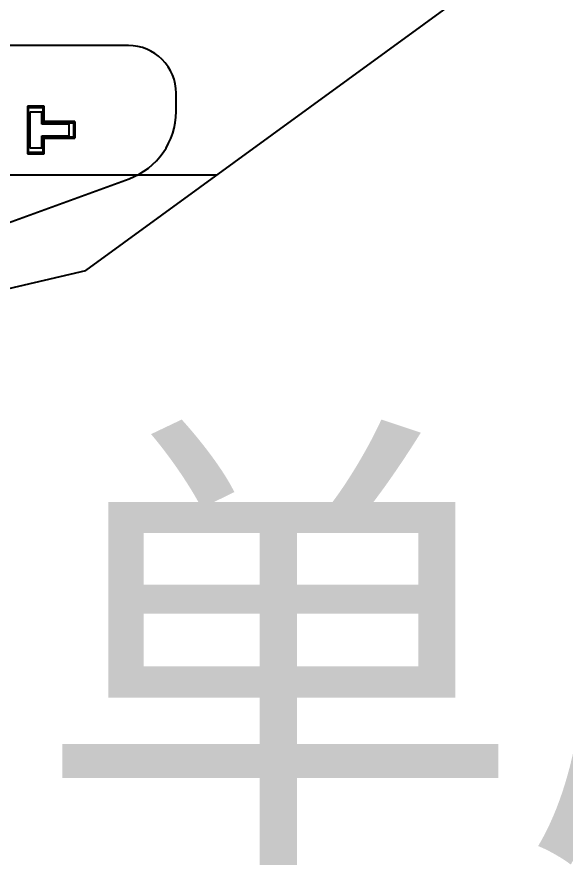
# Model space of a CAD drawing. Header units: millimetres. Extents: x 1387 to 2553, y -68 to 207.
# Drawn here: x 1865.36 to 1867.666, y 50.059 to 53.642 of the extents above; entities that cross this region are included whole.
import ezdxf

# ---------------------------------------------------------------- set-up
doc = ezdxf.new("R2010")
doc.units = ezdxf.units.MM
doc.layers.add('DIM', color=3, linetype='Continuous')
doc.layers.add('Panel', color=7, linetype='Continuous')

# ---------------------------------------------------------------- blocks, each defined once
blk = doc.blocks.new('DAFADF')
at = {"color": 30, "linetype": 'Continuous', "elevation": 2.6737}
for points in [[(1765.5756, 37.2755), (1755.1256, 37.2755)], [(1765.7756, 36.9977), (1765.7756, 37.0755)], [(1763.0196, 35.7845), (1765.5782, 36.7157)]]:
    blk.add_lwpolyline(points, dxfattribs=at)
for points in [[(1765.7756, 37.0755, 0.414214), (1765.5756, 37.2755)], [(1765.5782, 36.7157, 0.315299), (1765.7756, 36.9977)]]:
    blk.add_lwpolyline(points, format="xyb", dxfattribs=at)

msp = doc.modelspace()

# ---------------------------------------------------------------- linework, layer by layer
at = {"layer": 'Panel', "elevation": 2.6737}
for points in [[(1865.6491, 52.5778), (1870.3773, 56.0216)], [(1865.4035, 53.2678), (1865.4035, 53.0678)], [(1865.4735, 53.2678), (1865.4035, 53.2678)], [(1865.4085, 53.2628), (1865.4685, 53.2628)], [(1865.4085, 53.0728), (1865.4085, 53.2628)], [(1865.4685, 53.2628), (1865.4685, 53.1978)], [(1865.4735, 53.2028), (1865.4735, 53.2678)], [(1865.4135, 53.2428), (1865.4135, 53.0928)], [(1865.4635, 53.2428), (1865.4135, 53.2428)], [(1865.4635, 53.1928), (1865.4635, 53.2428)], [(1865.5785, 53.1928), (1865.4635, 53.1928)], [(1865.4685, 53.1978), (1865.6035, 53.1978)], [(1865.6035, 53.2028), (1865.4735, 53.2028)], [(1865.5785, 53.1428), (1865.5785, 53.1928)], [(1865.5985, 53.2028), (1865.6035, 53.2028)], [(1865.5985, 53.1328), (1865.5985, 53.2028)], [(1865.6035, 53.2028), (1865.6035, 53.1328)], [(1865.6035, 53.1978), (1865.6035, 53.2028)], [(1865.4635, 53.1428), (1865.5785, 53.1428)], [(1865.4635, 53.0928), (1865.4635, 53.1428)], [(1865.4685, 53.1378), (1865.4685, 53.0728)], [(1865.6035, 53.1378), (1865.4685, 53.1378)], [(1865.4735, 53.1328), (1865.6035, 53.1328)], [(1865.4735, 53.0678), (1865.4735, 53.1328)], [(1865.6035, 53.1328), (1865.5985, 53.1328)], [(1865.6035, 53.1328), (1865.6035, 53.1378)], [(1865.6035, 53.1328), (1865.6035, 53.1328)], [(1865.4135, 53.0928), (1865.4635, 53.0928)], [(1865.4635, 53.0928), (1865.4635, 53.0928)], [(1865.4035, 53.0678), (1865.4735, 53.0678)], [(1865.4685, 53.0728), (1865.4085, 53.0728)], [(1865.4735, 53.0678), (1865.4735, 53.0678)], [(1866.1983, 52.9778), (1854.9983, 52.9778)], [(1864.1983, 52.2378), (1865.6491, 52.5778)]]:
    msp.add_lwpolyline(points, dxfattribs=at)

# ---------------------------------------------------------------- block references
at = {"color": 7}
msp.add_blockref('DAFADF', (100.2527, 16.2473), dxfattribs=at)

# ---------------------------------------------------------------- texts
at = {"layer": 'DIM', "insert": (1871.5782, 51.7406), "char_height": 1.5, "width": 9.737125, "attachment_point": 3}
msp.add_mtext('{\\fSimSun|b0|i0|c134|p2;单层区}', dxfattribs=at)

doc.saveas('drawing.dxf')
